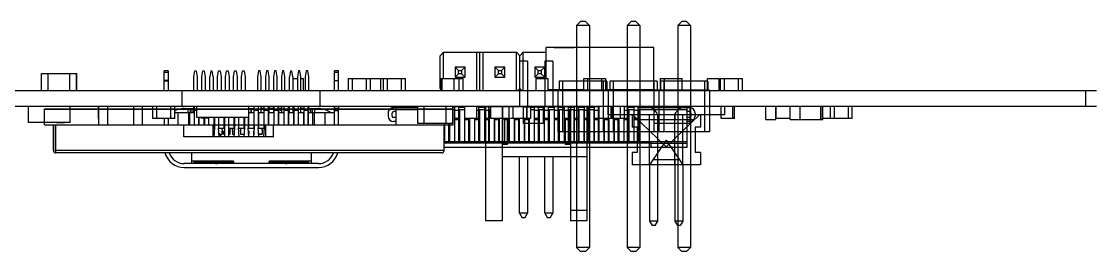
# Model space of a CAD drawing. Header units: millimetres. Extents: x 0 to 594, y 0 to 420.
# Drawn here: x 171.7 to 225.7, y 325.4 to 337 of the extents above; entities that cross this region are included whole.
import ezdxf

# ---------------------------------------------------------------- set-up
doc = ezdxf.new("R2010")
doc.units = ezdxf.units.MM
doc.header["$LTSCALE"] = 32.67
doc.layers.get('0').update_dxf_attribs({"linetype": 'CONTINUOUS'})

msp = doc.modelspace()

# ---------------------------------------------------------------- linework, layer by layer
at = {"color": 7, "linetype": 'CONTINUOUS'}
for p, q in [((199.793, 336.987), (199.593, 336.787)), ((200.233, 336.787), (199.593, 336.787)), ((199.593, 336.787), (199.593, 325.647)), ((200.033, 336.987), (199.793, 336.987)), ((200.033, 336.987), (200.233, 336.787)), ((200.233, 336.787), (200.233, 325.647)), ((202.333, 336.987), (202.133, 336.787)), ((202.773, 336.787), (202.133, 336.787)), ((202.133, 336.787), (202.133, 325.647)), ((202.573, 336.987), (202.333, 336.987)), ((202.573, 336.987), (202.773, 336.787)), ((202.773, 336.787), (202.773, 325.647)), ((204.873, 336.987), (204.673, 336.787)), ((205.313, 336.787), (204.673, 336.787)), ((204.673, 336.787), (204.673, 325.647)), ((205.113, 336.987), (204.873, 336.987)), ((205.113, 336.987), (205.313, 336.787)), ((205.313, 336.787), (205.313, 325.647)), ((203.466, 335.683), (198.066, 335.683)), ((198.066, 334.123), (198.066, 335.683)), ((198.467, 335.684), (199.466, 335.684)), ((203.466, 333.573), (203.466, 335.683)), ((192.744, 335.269), (192.909, 335.447)), ((192.744, 333.625), (192.744, 335.269)), ((192.909, 335.447), (196.579, 335.447)), ((192.909, 334.123), (192.909, 335.447)), ((194.579, 333.523), (194.579, 335.447)), ((194.744, 333.523), (194.744, 335.447)), ((194.909, 333.523), (194.909, 335.447)), ((196.579, 333.523), (196.579, 335.447)), ((196.579, 335.447), (196.744, 335.269)), ((196.744, 335.269), (196.909, 335.447)), ((196.744, 333.625), (196.744, 335.269)), ((196.909, 335.447), (198.066, 335.447)), ((196.909, 333.523), (196.909, 335.447)), ((193.998, 334.701), (193.49, 334.701)), ((193.49, 334.701), (193.49, 334.193)), ((193.49, 334.701), (193.665, 334.526)), ((193.998, 334.701), (193.822, 334.526)), ((193.998, 334.193), (193.998, 334.701)), ((195.998, 334.701), (195.49, 334.701)), ((195.49, 334.701), (195.665, 334.526)), ((195.49, 334.701), (195.49, 334.193)), ((195.998, 334.701), (195.822, 334.526)), ((195.998, 334.193), (195.998, 334.701)), ((197.134, 334.991), (196.728, 334.991)), ((196.728, 334.991), (196.728, 332.705)), ((197.134, 334.991), (197.134, 332.705)), ((197.998, 334.701), (197.49, 334.701)), ((197.49, 334.701), (197.49, 334.193)), ((197.49, 334.701), (197.665, 334.526)), ((197.998, 334.701), (197.822, 334.526)), ((198.404, 334.991), (197.998, 334.991)), ((197.998, 334.991), (197.998, 334.701)), ((197.998, 334.193), (197.998, 334.701)), ((198.404, 334.991), (198.404, 332.705)), ((172.739, 333.523), (172.739, 334.373)), ((172.739, 334.373), (174.514, 334.373)), ((172.74, 333.523), (172.74, 334.373)), ((173.064, 333.523), (173.064, 334.373)), ((173.065, 333.523), (173.065, 334.373)), ((174.164, 333.523), (174.164, 334.373)), ((174.165, 333.523), (174.165, 334.373)), ((174.489, 333.523), (174.489, 334.373)), ((174.514, 333.523), (174.514, 334.373)), ((178.896, 333.523), (178.896, 334.517)), ((179.096, 334.517), (178.896, 334.517)), ((178.896, 334.446), (179.096, 334.446)), ((179.096, 334.031), (178.896, 334.031)), ((178.896, 334.002), (179.096, 334.002)), ((179.096, 334.517), (179.096, 333.523)), ((180.376, 334.213), (180.426, 334.513)), ((180.376, 333.523), (180.376, 334.213)), ((180.426, 334.513), (180.506, 334.513)), ((180.506, 334.513), (180.556, 334.213)), ((180.556, 334.213), (180.556, 333.523)), ((180.776, 334.213), (180.826, 334.513)), ((180.776, 333.523), (180.776, 334.213)), ((180.826, 334.513), (180.906, 334.513)), ((180.906, 334.513), (180.956, 334.213)), ((180.956, 334.213), (180.956, 333.523)), ((181.226, 334.516), (181.176, 334.216)), ((181.176, 333.523), (181.176, 334.216)), ((181.226, 334.516), (181.306, 334.516)), ((181.356, 334.216), (181.306, 334.516)), ((181.356, 334.216), (181.356, 333.523)), ((181.576, 334.213), (181.626, 334.513)), ((181.576, 333.523), (181.576, 334.213)), ((181.626, 334.513), (181.706, 334.513)), ((181.706, 334.513), (181.756, 334.213)), ((181.756, 334.213), (181.756, 333.523)), ((181.976, 334.213), (182.026, 334.513)), ((181.976, 333.523), (181.976, 334.213)), ((182.026, 334.513), (182.106, 334.513)), ((182.106, 334.513), (182.156, 334.213)), ((182.156, 334.213), (182.156, 333.523)), ((182.376, 334.213), (182.426, 334.513)), ((182.376, 333.523), (182.376, 334.213)), ((182.426, 334.513), (182.506, 334.513)), ((182.506, 334.513), (182.556, 334.213)), ((182.556, 334.213), (182.556, 333.523)), ((182.776, 334.213), (182.826, 334.513)), ((182.776, 333.523), (182.776, 334.213)), ((182.826, 334.513), (182.906, 334.513)), ((182.906, 334.513), (182.956, 334.213)), ((182.956, 334.213), (182.956, 333.523)), ((183.626, 334.513), (183.576, 334.213)), ((183.576, 334.213), (183.576, 333.523)), ((183.706, 334.513), (183.626, 334.513)), ((183.756, 334.213), (183.706, 334.513)), ((183.756, 333.523), (183.756, 334.213)), ((184.026, 334.513), (183.976, 334.213)), ((183.976, 334.213), (183.976, 333.523)), ((184.106, 334.513), (184.026, 334.513)), ((184.156, 334.213), (184.106, 334.513)), ((184.156, 333.523), (184.156, 334.213)), ((184.426, 334.513), (184.376, 334.213)), ((184.376, 334.213), (184.376, 333.523)), ((184.506, 334.513), (184.426, 334.513)), ((184.556, 334.213), (184.506, 334.513)), ((184.556, 333.523), (184.556, 334.213)), ((184.826, 334.513), (184.776, 334.213)), ((184.776, 334.213), (184.776, 333.523)), ((184.906, 334.513), (184.826, 334.513)), ((184.956, 334.213), (184.906, 334.513)), ((184.956, 333.523), (184.956, 334.213)), ((185.226, 334.516), (185.176, 334.216)), ((185.176, 333.523), (185.176, 334.216)), ((185.226, 334.516), (185.306, 334.516)), ((185.356, 334.216), (185.306, 334.516)), ((185.356, 334.216), (185.356, 333.523)), ((185.356, 334.123), (185.576, 334.123)), ((185.626, 334.513), (185.576, 334.213)), ((185.576, 334.213), (185.576, 333.523)), ((185.706, 334.513), (185.626, 334.513)), ((185.756, 334.213), (185.706, 334.513)), ((185.756, 333.523), (185.756, 334.213)), ((185.756, 334.123), (185.877, 334.123)), ((185.877, 333.523), (185.877, 334.123)), ((186.026, 334.513), (185.976, 334.213)), ((185.976, 334.213), (185.976, 333.523)), ((186.106, 334.513), (186.026, 334.513)), ((186.156, 334.213), (186.106, 334.513)), ((186.156, 333.523), (186.156, 334.213)), ((187.436, 333.523), (187.436, 334.517)), ((187.636, 334.517), (187.436, 334.517)), ((187.436, 334.446), (187.636, 334.446)), ((187.636, 334.017), (187.436, 334.017)), ((187.636, 333.523), (187.636, 334.517)), ((188.152, 333.523), (188.152, 334.123)), ((188.152, 334.123), (188.351, 334.123)), ((188.351, 333.523), (188.351, 334.123)), ((188.352, 333.523), (188.352, 334.123)), ((188.352, 334.123), (189.762, 334.123)), ((189.051, 333.523), (189.051, 334.123)), ((189.052, 333.523), (189.052, 334.123)), ((189.251, 333.523), (189.251, 334.123)), ((189.762, 333.523), (189.762, 334.123)), ((189.763, 334.123), (190.103, 334.123)), ((189.763, 333.523), (189.763, 334.123)), ((189.905, 333.523), (189.905, 334.123)), ((190.103, 333.523), (190.103, 334.123)), ((190.105, 334.123), (190.803, 334.123)), ((190.105, 333.523), (190.105, 334.123)), ((190.803, 333.523), (190.803, 334.123)), ((190.805, 334.123), (191.003, 334.123)), ((190.805, 333.523), (190.805, 334.123)), ((191.003, 333.523), (191.003, 334.123)), ((192.775, 334.123), (193.899, 334.123)), ((192.775, 333.523), (192.775, 334.123)), ((192.8, 333.523), (192.8, 334.123)), ((192.847, 333.523), (192.847, 334.123)), ((193.446, 333.523), (193.446, 334.123)), ((193.665, 334.369), (193.49, 334.193)), ((193.49, 334.193), (193.998, 334.193)), ((193.665, 334.526), (193.822, 334.526)), ((193.665, 334.369), (193.665, 334.526)), ((193.822, 334.369), (193.665, 334.369)), ((193.699, 333.523), (193.699, 334.123)), ((193.7, 333.523), (193.7, 334.123)), ((193.822, 334.526), (193.822, 334.369)), ((193.822, 334.369), (193.998, 334.193)), ((193.899, 333.523), (193.899, 334.123)), ((195.665, 334.369), (195.49, 334.193)), ((195.49, 334.193), (195.998, 334.193)), ((195.665, 334.526), (195.822, 334.526)), ((195.665, 334.369), (195.665, 334.526)), ((195.822, 334.369), (195.665, 334.369)), ((195.822, 334.526), (195.822, 334.369)), ((195.822, 334.369), (195.998, 334.193)), ((197.665, 334.369), (197.49, 334.193)), ((197.49, 334.193), (197.998, 334.193)), ((197.571, 334.123), (198.17, 334.123)), ((197.571, 333.523), (197.571, 334.123)), ((197.665, 334.526), (197.822, 334.526)), ((197.665, 334.369), (197.665, 334.526)), ((197.822, 334.369), (197.665, 334.369)), ((197.822, 334.526), (197.822, 334.369)), ((197.822, 334.369), (197.998, 334.193)), ((197.998, 334.193), (197.998, 332.705)), ((198.17, 333.523), (198.17, 334.123)), ((199.963, 334.123), (200.162, 334.123)), ((199.963, 333.523), (199.963, 334.123)), ((200.162, 333.523), (200.162, 334.123)), ((200.163, 334.123), (200.862, 334.123)), ((200.163, 333.523), (200.163, 334.123)), ((200.862, 333.523), (200.862, 334.123)), ((200.863, 334.123), (201.062, 334.123)), ((200.863, 333.523), (200.863, 334.123)), ((201.062, 333.523), (201.062, 334.123)), ((203.798, 334.123), (203.997, 334.123)), ((203.798, 333.523), (203.798, 334.123)), ((203.997, 333.523), (203.997, 334.123)), ((203.998, 334.123), (204.697, 334.123)), ((203.998, 333.523), (203.998, 334.123)), ((204.697, 333.523), (204.697, 334.123)), ((204.698, 334.123), (204.897, 334.123)), ((204.698, 333.523), (204.698, 334.123)), ((204.897, 333.523), (204.897, 334.123)), ((206.157, 334.123), (206.755, 334.123)), ((206.157, 333.523), (206.157, 334.123)), ((206.755, 333.523), (206.755, 334.123)), ((206.821, 334.123), (207.02, 334.123)), ((206.821, 333.523), (206.821, 334.123)), ((207.02, 333.523), (207.02, 334.123)), ((207.021, 334.123), (207.72, 334.123)), ((207.021, 333.523), (207.021, 334.123)), ((207.72, 333.523), (207.72, 334.123)), ((207.721, 334.123), (207.92, 334.123)), ((207.721, 333.523), (207.721, 334.123)), ((207.92, 333.523), (207.92, 334.123)), ((140.844, 333.523), (225.687, 333.523)), ((179.802, 332.717), (179.802, 333.523)), ((186.73, 332.717), (186.73, 333.523)), ((192.775, 333.591), (192.744, 333.625)), ((196.744, 333.625), (196.649, 333.523)), ((196.838, 333.523), (196.744, 333.625)), ((198.17, 333.573), (199.963, 333.573)), ((198.579, 333.523), (198.579, 333.573)), ((206.263, 333.549), (198.643, 333.549)), ((198.643, 333.549), (198.643, 331.447)), ((198.696, 333.573), (198.649, 333.523)), ((201.103, 333.987), (198.723, 333.987)), ((198.723, 333.987), (198.723, 333.549)), ((198.838, 333.523), (198.792, 333.573)), ((198.893, 333.987), (198.893, 331.447)), ((198.909, 333.523), (198.909, 333.573)), ((200.162, 333.573), (200.163, 333.573)), ((200.862, 333.573), (200.863, 333.573)), ((200.933, 333.987), (200.933, 331.447)), ((201.062, 333.573), (203.466, 333.573)), ((201.103, 333.987), (201.103, 333.549)), ((201.183, 333.549), (201.183, 331.447)), ((203.643, 333.987), (201.263, 333.987)), ((201.263, 333.987), (201.263, 333.549)), ((201.433, 333.987), (201.433, 331.447)), ((202.579, 333.523), (202.579, 333.573)), ((202.705, 333.573), (202.655, 333.523)), ((203.473, 333.987), (203.473, 331.447)), ((203.643, 333.987), (203.643, 333.549)), ((203.723, 333.549), (203.723, 331.447)), ((206.183, 333.987), (203.803, 333.987)), ((203.803, 333.987), (203.803, 333.549)), ((203.973, 333.987), (203.973, 331.447)), ((206.013, 333.987), (206.013, 331.447)), ((206.183, 333.987), (206.183, 333.549)), ((206.263, 333.549), (206.263, 331.447)), ((225.152, 332.717), (225.152, 333.523)), ((225.687, 332.717), (140.844, 332.717)), ((172.081, 331.917), (172.081, 332.717)), ((172.889, 332.584), (172.889, 332.604)), ((172.889, 332.604), (193.389, 332.604)), ((172.889, 332.594), (193.389, 332.594)), ((172.889, 332.584), (193.389, 332.584)), ((174.181, 332.604), (174.181, 332.717)), ((174.181, 331.917), (174.181, 332.584)), ((175.589, 332.604), (175.589, 332.717)), ((175.589, 332.117), (175.589, 332.584)), ((175.613, 332.604), (175.613, 332.717)), ((175.613, 331.804), (175.613, 332.584)), ((176.062, 332.604), (176.062, 332.717)), ((176.062, 331.804), (176.062, 332.584)), ((176.063, 332.604), (176.063, 332.717)), ((176.063, 331.804), (176.063, 332.584)), ((177.362, 332.604), (177.362, 332.717)), ((177.362, 331.804), (177.362, 332.584)), ((177.363, 332.604), (177.363, 332.717)), ((177.363, 331.804), (177.363, 332.584)), ((177.812, 332.604), (177.812, 332.717)), ((177.812, 331.804), (177.812, 332.584)), ((178.322, 332.604), (178.322, 332.717)), ((178.322, 332.117), (178.322, 332.584)), ((178.521, 332.604), (178.521, 332.717)), ((178.521, 332.117), (178.521, 332.584)), ((178.522, 332.604), (178.522, 332.717)), ((178.522, 332.117), (178.522, 332.584)), ((179.221, 332.604), (179.221, 332.717)), ((179.221, 332.117), (179.221, 332.584)), ((179.222, 332.604), (179.222, 332.717)), ((179.222, 332.117), (179.222, 332.584)), ((179.421, 332.604), (179.421, 332.717)), ((179.421, 332.117), (179.421, 332.584)), ((179.421, 332.417), (180.416, 332.417)), ((179.576, 332.417), (179.576, 331.804)), ((179.896, 332.617), (180.376, 332.617)), ((180.096, 332.604), (180.096, 332.617)), ((180.096, 332.417), (180.096, 332.584)), ((180.106, 332.417), (180.106, 331.804)), ((180.185, 331.804), (180.185, 332.417)), ((180.196, 332.617), (180.196, 332.604)), ((180.196, 332.584), (180.196, 332.417)), ((180.296, 332.604), (180.296, 332.617)), ((180.296, 332.417), (180.296, 332.584)), ((180.376, 332.604), (180.376, 332.717)), ((180.376, 332.417), (180.376, 332.584)), ((180.391, 332.417), (180.391, 331.804)), ((180.416, 332.604), (180.416, 332.717)), ((180.416, 331.804), (180.416, 332.584)), ((180.535, 332.567), (180.416, 332.567)), ((180.535, 332.517), (180.416, 332.517)), ((180.535, 332.604), (180.535, 332.717)), ((180.535, 332.167), (180.535, 332.584)), ((183.135, 332.604), (183.135, 332.717)), ((183.135, 332.617), (183.416, 332.617)), ((183.135, 332.167), (183.135, 332.584)), ((183.135, 332.417), (183.416, 332.417)), ((183.141, 331.804), (183.141, 332.417)), ((183.261, 332.604), (183.261, 332.617)), ((183.261, 332.417), (183.261, 332.584)), ((183.271, 332.604), (183.271, 332.617)), ((183.271, 332.417), (183.271, 332.584)), ((183.391, 332.417), (183.391, 331.804)), ((183.416, 332.604), (183.416, 332.717)), ((183.416, 331.804), (183.416, 332.584)), ((183.616, 332.567), (183.416, 332.567)), ((183.616, 332.517), (183.416, 332.517)), ((183.616, 332.717), (183.616, 332.604)), ((183.616, 332.584), (183.616, 331.804)), ((183.616, 332.417), (183.916, 332.417)), ((183.641, 331.804), (183.641, 332.417)), ((183.756, 332.604), (183.756, 332.717)), ((183.916, 332.617), (183.756, 332.617)), ((183.756, 332.417), (183.756, 332.584)), ((183.891, 332.417), (183.891, 331.804)), ((183.916, 332.604), (183.916, 332.717)), ((183.916, 331.804), (183.916, 332.584)), ((184.116, 332.567), (183.916, 332.567)), ((184.116, 332.517), (183.916, 332.517)), ((184.116, 332.717), (184.116, 332.604)), ((184.116, 332.584), (184.116, 331.804)), ((184.116, 332.417), (184.416, 332.417)), ((184.141, 331.804), (184.141, 332.417)), ((184.156, 332.604), (184.156, 332.717)), ((184.376, 332.617), (184.156, 332.617)), ((184.156, 332.417), (184.156, 332.584)), ((184.376, 332.717), (184.376, 332.604)), ((184.376, 332.584), (184.376, 332.417)), ((184.391, 332.417), (184.391, 331.804)), ((184.416, 332.604), (184.416, 332.717)), ((184.416, 331.804), (184.416, 332.584)), ((184.616, 332.567), (184.416, 332.567)), ((184.616, 332.517), (184.416, 332.517)), ((184.616, 332.604), (184.616, 332.717)), ((184.776, 332.617), (184.616, 332.617)), ((184.616, 332.584), (184.616, 331.804)), ((184.776, 332.531), (184.616, 332.473)), ((184.616, 332.417), (184.916, 332.417)), ((184.641, 331.804), (184.641, 332.417)), ((184.776, 332.717), (184.776, 332.604)), ((184.776, 332.584), (184.776, 332.417)), ((184.891, 332.417), (184.891, 331.804)), ((184.916, 332.604), (184.916, 332.717)), ((184.916, 331.804), (184.916, 332.584)), ((185.116, 332.567), (184.916, 332.567)), ((185.116, 332.517), (184.916, 332.517)), ((185.116, 332.717), (185.116, 332.604)), ((185.176, 332.617), (185.116, 332.617)), ((185.116, 332.584), (185.116, 331.804)), ((185.116, 332.417), (185.416, 332.417)), ((185.141, 331.804), (185.141, 332.417)), ((185.176, 332.604), (185.176, 332.717)), ((185.176, 332.417), (185.176, 332.584)), ((185.356, 332.717), (185.356, 332.604)), ((185.416, 332.617), (185.356, 332.617)), ((185.356, 332.584), (185.356, 332.417)), ((185.391, 332.417), (185.391, 331.804)), ((185.416, 332.604), (185.416, 332.717)), ((185.416, 331.804), (185.416, 332.584)), ((185.616, 332.567), (185.416, 332.567)), ((185.616, 332.517), (185.416, 332.517)), ((185.616, 332.717), (185.616, 332.604)), ((185.616, 332.584), (185.616, 331.804)), ((185.616, 332.417), (185.916, 332.417)), ((185.641, 331.804), (185.641, 332.417)), ((185.756, 332.604), (185.756, 332.717)), ((185.916, 332.617), (185.756, 332.617)), ((185.756, 332.417), (185.756, 332.584)), ((185.891, 332.417), (185.891, 331.804)), ((185.916, 332.604), (185.916, 332.717)), ((185.916, 331.804), (185.916, 332.584)), ((186.116, 332.567), (185.916, 332.567)), ((186.116, 332.517), (185.916, 332.517)), ((186.116, 332.604), (186.116, 332.717)), ((186.116, 331.804), (186.116, 332.584)), ((186.116, 332.417), (187.436, 332.417)), ((186.141, 331.804), (186.141, 332.417)), ((186.156, 332.604), (186.156, 332.717)), ((186.156, 332.617), (186.636, 332.617)), ((186.156, 332.417), (186.156, 332.584)), ((186.236, 332.617), (186.236, 332.604)), ((186.236, 332.584), (186.236, 332.417)), ((186.336, 332.604), (186.336, 332.617)), ((186.336, 332.417), (186.336, 332.584)), ((186.345, 332.417), (186.345, 331.804)), ((186.426, 332.417), (186.426, 331.804)), ((186.436, 332.617), (186.436, 332.604)), ((186.436, 332.584), (186.436, 332.417)), ((186.956, 332.417), (186.956, 331.804)), ((187.436, 332.604), (187.436, 332.717)), ((187.636, 332.617), (187.436, 332.617)), ((187.436, 331.804), (187.436, 332.584)), ((187.436, 332.517), (187.636, 332.517)), ((187.636, 332.717), (187.636, 332.604)), ((187.636, 331.804), (187.636, 332.584)), ((190.137, 332.395), (190.137, 332.235)), ((190.337, 332.24), (190.337, 332.39)), ((191.624, 332.665), (190.407, 332.665)), ((190.537, 332.465), (190.412, 332.465)), ((190.537, 332.604), (190.537, 332.665)), ((190.537, 331.804), (190.537, 332.584)), ((190.537, 332.565), (191.624, 332.565)), ((191.624, 332.604), (191.624, 332.717)), ((191.624, 331.867), (191.624, 332.584)), ((191.948, 332.604), (191.948, 332.717)), ((191.948, 331.867), (191.948, 332.584)), ((191.949, 332.604), (191.949, 332.717)), ((191.949, 331.867), (191.949, 332.584)), ((193.048, 332.604), (193.048, 332.717)), ((193.048, 331.867), (193.048, 332.584)), ((193.049, 332.604), (193.049, 332.717)), ((193.049, 331.867), (193.049, 332.584)), ((193.373, 332.604), (193.373, 332.717)), ((193.373, 331.867), (193.373, 332.584)), ((193.386, 332.604), (193.386, 332.717)), ((193.487, 332.665), (193.386, 332.665)), ((193.386, 331.867), (193.386, 332.584)), ((193.386, 332.565), (193.487, 332.565)), ((193.389, 332.584), (193.389, 332.604)), ((193.487, 332.515), (193.462, 332.515)), ((193.462, 332.515), (193.462, 330.965)), ((193.687, 332.705), (193.487, 332.705)), ((193.487, 330.965), (193.487, 332.705)), ((193.687, 332.525), (193.487, 332.525)), ((193.687, 330.965), (193.687, 332.705)), ((193.987, 332.665), (193.687, 332.665)), ((193.687, 332.565), (193.987, 332.565)), ((193.712, 332.515), (193.687, 332.515)), ((193.712, 332.515), (193.712, 330.965)), ((193.987, 332.515), (193.962, 332.515)), ((193.962, 332.515), (193.962, 330.965)), ((193.99, 332.705), (193.987, 332.705)), ((193.987, 330.965), (193.987, 332.705)), ((193.99, 332.525), (193.987, 332.525)), ((193.99, 332.117), (193.99, 332.717)), ((194.589, 332.117), (194.589, 332.717)), ((194.687, 332.705), (194.589, 332.705)), ((194.687, 332.525), (194.589, 332.525)), ((194.687, 330.965), (194.687, 332.705)), ((194.987, 332.665), (194.687, 332.665)), ((194.687, 332.565), (194.987, 332.565)), ((194.712, 332.515), (194.687, 332.515)), ((194.712, 332.515), (194.712, 330.965)), ((194.987, 332.515), (194.962, 332.515)), ((194.962, 332.515), (194.962, 330.965)), ((195.187, 332.705), (194.987, 332.705)), ((194.987, 330.965), (194.987, 332.705)), ((195.187, 332.525), (194.987, 332.525)), ((200.106, 332.705), (195.026, 332.705)), ((195.026, 332.705), (195.026, 326.99)), ((195.187, 330.965), (195.187, 332.705)), ((195.285, 332.665), (195.187, 332.665)), ((195.187, 332.565), (195.285, 332.565)), ((195.212, 332.515), (195.187, 332.515)), ((195.212, 332.515), (195.212, 330.965)), ((195.285, 332.117), (195.285, 332.717)), ((195.851, 332.705), (195.851, 326.99)), ((195.884, 332.117), (195.884, 332.717)), ((196.204, 332.117), (196.204, 332.717)), ((196.403, 332.117), (196.403, 332.717)), ((196.404, 332.117), (196.404, 332.717)), ((197.912, 332.692), (196.912, 332.692)), ((196.912, 332.692), (196.912, 331.866)), ((197.103, 332.117), (197.103, 332.717)), ((197.104, 332.117), (197.104, 332.717)), ((197.303, 332.117), (197.303, 332.717)), ((197.487, 332.665), (197.303, 332.665)), ((197.303, 332.565), (197.487, 332.565)), ((197.487, 332.515), (197.462, 332.515)), ((197.462, 332.515), (197.462, 330.965)), ((197.687, 332.705), (197.487, 332.705)), ((197.487, 330.965), (197.487, 332.705)), ((197.687, 332.525), (197.487, 332.525)), ((197.687, 330.965), (197.687, 332.705)), ((197.987, 332.665), (197.687, 332.665)), ((197.687, 332.565), (197.987, 332.565)), ((197.712, 332.515), (197.687, 332.515)), ((197.712, 332.515), (197.712, 330.965)), ((197.912, 332.692), (197.912, 331.866)), ((197.987, 332.515), (197.962, 332.515)), ((197.962, 332.515), (197.962, 330.965)), ((198.187, 332.705), (197.987, 332.705)), ((197.987, 330.965), (197.987, 332.705)), ((198.187, 332.525), (197.987, 332.525)), ((198.187, 330.965), (198.187, 332.705)), ((198.487, 332.665), (198.187, 332.665)), ((198.187, 332.565), (198.487, 332.565)), ((198.212, 332.515), (198.187, 332.515)), ((198.212, 332.515), (198.212, 330.965)), ((198.487, 332.515), (198.462, 332.515)), ((198.462, 332.515), (198.462, 330.965)), ((198.687, 332.705), (198.487, 332.705)), ((198.487, 330.965), (198.487, 332.705)), ((198.687, 332.525), (198.487, 332.525)), ((198.687, 330.965), (198.687, 332.705)), ((198.987, 332.665), (198.687, 332.665)), ((198.687, 332.565), (198.987, 332.565)), ((198.712, 332.515), (198.687, 332.515)), ((198.712, 332.515), (198.712, 330.965)), ((198.987, 332.515), (198.962, 332.515)), ((198.962, 332.515), (198.962, 330.965)), ((199.187, 332.705), (198.987, 332.705)), ((198.987, 330.965), (198.987, 332.705)), ((199.187, 332.525), (198.987, 332.525)), ((199.187, 330.965), (199.187, 332.705)), ((199.487, 332.665), (199.187, 332.665)), ((199.187, 332.565), (199.487, 332.565)), ((199.212, 332.515), (199.187, 332.515)), ((199.212, 332.515), (199.212, 330.965)), ((199.28, 332.705), (199.28, 326.99)), ((199.487, 332.515), (199.462, 332.515)), ((199.462, 332.515), (199.462, 330.965)), ((199.687, 332.705), (199.487, 332.705)), ((199.487, 330.965), (199.487, 332.705)), ((199.687, 332.525), (199.487, 332.525)), ((199.687, 330.965), (199.687, 332.705)), ((199.987, 332.665), (199.687, 332.665)), ((199.687, 332.565), (199.987, 332.565)), ((199.712, 332.515), (199.687, 332.515)), ((199.712, 332.515), (199.712, 330.965)), ((199.987, 332.515), (199.962, 332.515)), ((199.962, 332.515), (199.962, 330.965)), ((200.187, 332.705), (199.987, 332.705)), ((199.987, 330.965), (199.987, 332.705)), ((200.187, 332.525), (199.987, 332.525)), ((200.106, 332.705), (200.106, 326.99)), ((200.187, 330.965), (200.187, 332.705)), ((200.487, 332.665), (200.187, 332.665)), ((200.187, 332.565), (200.487, 332.565)), ((200.212, 332.515), (200.187, 332.515)), ((200.212, 332.515), (200.212, 330.965)), ((200.487, 332.515), (200.462, 332.515)), ((200.462, 332.515), (200.462, 330.965)), ((200.687, 332.705), (200.487, 332.705)), ((200.487, 330.965), (200.487, 332.705)), ((200.687, 332.525), (200.487, 332.525)), ((200.687, 330.965), (200.687, 332.705)), ((200.721, 332.665), (200.687, 332.665)), ((200.687, 332.565), (200.721, 332.565)), ((200.712, 332.515), (200.687, 332.515)), ((200.712, 332.515), (200.712, 330.965)), ((200.721, 332.117), (200.721, 332.717)), ((201.168, 332.717), (201.168, 332.31)), ((201.32, 332.117), (201.32, 332.717)), ((201.396, 332.117), (201.396, 332.717)), ((201.802, 332.117), (201.802, 332.717)), ((201.803, 332.117), (201.803, 332.717)), ((202.002, 332.117), (202.002, 332.717)), ((202.187, 332.705), (202.002, 332.705)), ((202.187, 332.525), (202.002, 332.525)), ((202.187, 330.965), (202.187, 332.705)), ((202.487, 332.665), (202.187, 332.665)), ((202.187, 332.565), (202.487, 332.565)), ((202.212, 332.515), (202.187, 332.515)), ((202.212, 332.515), (202.212, 330.965)), ((202.487, 332.515), (202.462, 332.515)), ((202.462, 332.515), (202.462, 330.965)), ((202.687, 332.705), (202.487, 332.705)), ((202.487, 330.965), (202.487, 332.705)), ((202.687, 332.525), (202.487, 332.525)), ((202.687, 330.965), (202.687, 332.705)), ((202.687, 332.665), (205.267, 332.665)), ((202.687, 332.565), (205.137, 332.565)), ((202.712, 332.515), (202.687, 332.515)), ((202.712, 332.515), (202.712, 330.965)), ((205.273, 332.692), (203.473, 332.692)), ((203.473, 332.692), (203.473, 331.867)), ((205.137, 330.665), (205.137, 332.665)), ((205.262, 332.465), (205.137, 332.465)), ((205.273, 332.692), (205.273, 331.867)), ((205.337, 332.24), (205.337, 332.39)), ((205.537, 332.395), (205.537, 332.235)), ((206.842, 332.117), (206.842, 332.717)), ((207.01, 332.717), (207.01, 332.31)), ((207.441, 332.117), (207.441, 332.717)), ((207.517, 332.117), (207.517, 332.717)), ((209.086, 332.067), (209.086, 332.717)), ((209.586, 332.067), (209.586, 332.717)), ((209.611, 332.117), (209.611, 332.717)), ((209.612, 332.117), (209.612, 332.717)), ((210.311, 332.117), (210.311, 332.717)), ((210.311, 332.067), (210.311, 332.717)), ((210.811, 332.067), (210.811, 332.717)), ((211.848, 332.067), (211.848, 332.717)), ((211.874, 332.067), (211.874, 332.717)), ((211.95, 332.067), (211.95, 332.717)), ((212.343, 332.117), (212.343, 332.717)), ((212.532, 332.117), (212.532, 332.717)), ((212.533, 332.117), (212.533, 332.717)), ((213.232, 332.117), (213.232, 332.717)), ((213.233, 332.117), (213.233, 332.717)), ((213.432, 332.117), (213.432, 332.717)), ((174.181, 331.917), (172.081, 331.917)), ((173.482, 331.912), (173.482, 331.917)), ((173.482, 331.912), (173.881, 331.912)), ((173.512, 331.912), (173.512, 331.917)), ((173.568, 331.912), (173.568, 331.917)), ((173.642, 331.912), (173.642, 331.917)), ((173.721, 331.912), (173.721, 331.917)), ((173.794, 331.912), (173.794, 331.917)), ((173.85, 331.912), (173.85, 331.917)), ((173.881, 331.912), (173.881, 331.917)), ((175.613, 332.117), (175.589, 332.117)), ((176.063, 332.117), (176.062, 332.117)), ((178.521, 332.117), (178.322, 332.117)), ((179.221, 332.117), (178.522, 332.117)), ((178.896, 332.117), (178.896, 331.804)), ((179.096, 332.117), (179.096, 331.804)), ((179.421, 332.117), (179.222, 332.117)), ((183.135, 332.167), (180.535, 332.167)), ((180.616, 332.167), (180.616, 331.804)), ((180.641, 331.804), (180.641, 332.167)), ((180.736, 332.157), (180.736, 332.167)), ((180.736, 332.157), (181.135, 332.157)), ((180.766, 332.157), (180.766, 332.167)), ((180.822, 332.157), (180.822, 332.167)), ((180.891, 332.157), (180.891, 331.804)), ((180.896, 332.157), (180.896, 332.167)), ((180.916, 332.157), (180.916, 331.804)), ((180.975, 332.157), (180.975, 332.167)), ((181.048, 332.157), (181.048, 332.167)), ((181.105, 332.157), (181.105, 332.167)), ((181.116, 332.157), (181.116, 331.804)), ((181.135, 332.157), (181.135, 332.167)), ((181.141, 331.804), (181.141, 332.167)), ((181.391, 332.167), (181.391, 331.804)), ((181.416, 332.167), (181.416, 331.804)), ((181.616, 332.167), (181.616, 331.804)), ((181.641, 331.804), (181.641, 332.167)), ((181.891, 332.167), (181.891, 331.804)), ((181.916, 332.167), (181.916, 331.804)), ((182.116, 332.167), (182.116, 331.804)), ((182.141, 331.804), (182.141, 332.167)), ((182.391, 332.167), (182.391, 331.804)), ((182.416, 332.167), (182.416, 331.804)), ((182.616, 332.167), (182.616, 331.804)), ((182.641, 331.804), (182.641, 332.167)), ((182.891, 332.167), (182.891, 331.804)), ((182.916, 332.167), (182.916, 331.804)), ((183.116, 332.167), (183.116, 331.804)), ((190.537, 331.965), (190.407, 331.965)), ((190.537, 332.165), (190.412, 332.165)), ((193.386, 331.867), (191.624, 331.867)), ((192.962, 331.867), (192.962, 331.804)), ((192.987, 331.804), (192.987, 331.867)), ((193.187, 331.804), (193.187, 331.867)), ((193.212, 331.867), (193.212, 331.804)), ((193.687, 332.125), (193.487, 332.125)), ((193.687, 332.055), (193.487, 332.055)), ((193.99, 332.125), (193.987, 332.125)), ((194.187, 332.055), (193.987, 332.055)), ((194.589, 332.117), (193.99, 332.117)), ((194.187, 330.965), (194.187, 332.117)), ((194.212, 332.117), (194.212, 330.965)), ((194.462, 332.117), (194.462, 330.965)), ((194.487, 330.965), (194.487, 332.117)), ((194.687, 332.055), (194.487, 332.055)), ((194.687, 332.125), (194.589, 332.125)), ((195.187, 332.125), (194.987, 332.125)), ((195.187, 332.055), (194.987, 332.055)), ((197.103, 332.117), (195.285, 332.117)), ((195.462, 332.117), (195.462, 330.965)), ((195.487, 330.965), (195.487, 332.117)), ((195.687, 332.055), (195.487, 332.055)), ((195.687, 330.965), (195.687, 332.117)), ((195.712, 332.117), (195.712, 330.965)), ((196.105, 332.082), (195.851, 332.082)), ((195.962, 332.117), (195.962, 330.965)), ((195.987, 330.965), (195.987, 332.117)), ((196.187, 332.055), (195.987, 332.055)), ((196.105, 332.082), (196.105, 330.812)), ((196.187, 330.965), (196.187, 332.117)), ((196.212, 332.117), (196.212, 330.965)), ((196.462, 332.117), (196.462, 330.965)), ((196.487, 330.965), (196.487, 332.117)), ((196.687, 332.055), (196.487, 332.055)), ((196.687, 330.965), (196.687, 332.117)), ((196.712, 332.117), (196.712, 330.965)), ((197.912, 331.867), (196.912, 331.867)), ((197.912, 331.866), (196.912, 331.866)), ((196.962, 332.117), (196.962, 330.965)), ((196.987, 330.965), (196.987, 332.117)), ((197.187, 332.055), (196.987, 332.055)), ((197.303, 332.117), (197.104, 332.117)), ((197.187, 330.965), (197.187, 332.117)), ((197.212, 332.117), (197.212, 330.965)), ((197.687, 332.125), (197.487, 332.125)), ((197.687, 332.055), (197.487, 332.055)), ((198.187, 332.125), (197.987, 332.125)), ((198.187, 332.055), (197.987, 332.055)), ((198.687, 332.125), (198.487, 332.125)), ((198.687, 332.055), (198.487, 332.055)), ((199.187, 332.125), (198.987, 332.125)), ((199.187, 332.055), (198.987, 332.055)), ((199.28, 332.082), (199.026, 332.082)), ((199.026, 332.082), (199.026, 330.812)), ((199.687, 332.125), (199.487, 332.125)), ((199.687, 332.055), (199.487, 332.055)), ((200.187, 332.125), (199.987, 332.125)), ((200.187, 332.055), (199.987, 332.055)), ((200.687, 332.125), (200.487, 332.125)), ((200.687, 332.055), (200.487, 332.055)), ((201.802, 332.117), (200.721, 332.117)), ((200.962, 332.117), (200.962, 330.965)), ((200.987, 330.965), (200.987, 332.117)), ((201.187, 332.055), (200.987, 332.055)), ((207.01, 332.31), (201.168, 332.31)), ((201.187, 330.965), (201.187, 332.117)), ((201.212, 332.117), (201.212, 330.965)), ((201.462, 332.117), (201.462, 330.965)), ((201.487, 330.965), (201.487, 332.117)), ((201.687, 332.055), (201.487, 332.055)), ((201.687, 330.965), (201.687, 332.117)), ((201.712, 332.117), (201.712, 330.965)), ((202.002, 332.117), (201.803, 332.117)), ((201.962, 332.117), (201.962, 330.965)), ((201.987, 330.965), (201.987, 332.117)), ((202.187, 332.055), (201.987, 332.055)), ((202.187, 332.125), (202.002, 332.125)), ((202.375, 332.31), (202.375, 331.688)), ((202.413, 332.31), (204.089, 330.7)), ((202.687, 332.125), (202.487, 332.125)), ((202.687, 332.055), (202.487, 332.055)), ((205.501, 332.056), (202.677, 332.056)), ((203.238, 332.31), (203.238, 329.796)), ((203.573, 331.867), (203.473, 331.867)), ((203.573, 331.866), (203.473, 331.867)), ((203.773, 331.866), (203.573, 331.866)), ((203.773, 331.866), (203.573, 331.866)), ((203.645, 332.31), (203.645, 329.796)), ((203.657, 332.31), (203.657, 332.056)), ((205.273, 331.867), (203.773, 331.866)), ((205.273, 331.867), (203.773, 331.867)), ((205.766, 332.31), (204.089, 330.7)), ((204.508, 332.31), (204.508, 329.796)), ((204.521, 332.31), (204.521, 332.056)), ((204.915, 332.31), (204.915, 329.796)), ((205.262, 332.165), (205.137, 332.165)), ((205.267, 331.965), (205.137, 331.965)), ((205.804, 332.31), (205.804, 331.688)), ((207.517, 332.117), (206.842, 332.117)), ((209.086, 332.067), (209.586, 332.067)), ((210.311, 332.117), (209.586, 332.117)), ((210.311, 332.067), (211.95, 332.067)), ((212.532, 332.117), (211.95, 332.117)), ((213.232, 332.117), (212.533, 332.117)), ((213.432, 332.117), (213.233, 332.117)), ((172.889, 331.794), (172.889, 331.804)), ((172.889, 331.804), (193.389, 331.804)), ((172.889, 331.794), (193.389, 331.794)), ((173.334, 330.514), (173.334, 331.794)), ((173.434, 330.494), (173.434, 331.794)), ((173.454, 330.394), (173.454, 331.794)), ((179.874, 331.194), (179.874, 331.794)), ((181.344, 331.194), (181.344, 331.794)), ((181.344, 331.637), (181.415, 331.637)), ((181.416, 331.652), (181.383, 331.194)), ((181.413, 331.609), (181.385, 331.637)), ((181.391, 331.794), (181.391, 331.637)), ((181.416, 331.794), (181.416, 331.652)), ((181.616, 331.794), (181.616, 331.652)), ((181.649, 331.194), (181.616, 331.652)), ((181.617, 331.637), (181.916, 331.637)), ((181.716, 331.306), (181.635, 331.387)), ((181.641, 331.637), (181.641, 331.794)), ((181.685, 331.337), (181.806, 331.337)), ((181.685, 331.337), (181.806, 331.337)), ((181.716, 331.306), (181.716, 331.194)), ((181.778, 331.337), (181.794, 331.337)), ((181.787, 331.637), (181.806, 331.487)), ((181.806, 331.467), (181.806, 331.487)), ((181.806, 331.404), (181.806, 331.467)), ((181.806, 331.364), (181.806, 331.404)), ((181.806, 331.342), (181.806, 331.364)), ((181.806, 331.337), (181.806, 331.342)), ((181.806, 331.337), (181.806, 331.337)), ((181.806, 331.337), (181.806, 331.337)), ((181.876, 331.337), (181.876, 331.487)), ((181.876, 331.487), (181.916, 331.487)), ((181.876, 331.337), (181.916, 331.337)), ((181.891, 331.794), (181.891, 331.637)), ((181.916, 331.794), (181.916, 331.252)), ((182.116, 331.794), (182.116, 331.252)), ((182.116, 331.637), (182.415, 331.637)), ((182.116, 331.337), (182.206, 331.337)), ((182.116, 331.337), (182.206, 331.337)), ((182.141, 331.637), (182.141, 331.794)), ((182.183, 331.637), (182.206, 331.537)), ((182.2, 331.337), (182.206, 331.337)), ((182.206, 331.493), (182.206, 331.537)), ((182.206, 331.387), (182.206, 331.493)), ((182.206, 331.349), (182.206, 331.387)), ((182.206, 331.337), (182.206, 331.349)), ((182.206, 331.337), (182.206, 331.337)), ((182.206, 331.337), (182.206, 331.337)), ((182.326, 331.487), (182.359, 331.637)), ((182.326, 331.547), (182.326, 331.56)), ((182.342, 331.56), (182.326, 331.56)), ((182.326, 331.56), (182.326, 331.55)), ((182.326, 331.55), (182.326, 331.547)), ((182.326, 331.547), (182.326, 331.536)), ((182.326, 331.536), (182.326, 331.513)), ((182.326, 331.513), (182.326, 331.501)), ((182.326, 331.501), (182.326, 331.488)), ((182.326, 331.487), (182.326, 331.47)), ((182.326, 331.47), (182.326, 331.408)), ((182.326, 331.408), (182.326, 331.367)), ((182.326, 331.367), (182.326, 331.343)), ((182.326, 331.343), (182.326, 331.337)), ((182.326, 331.337), (182.393, 331.337)), ((182.326, 331.337), (182.393, 331.337)), ((182.326, 331.337), (182.326, 331.337)), ((182.326, 331.337), (182.326, 331.337)), ((182.326, 331.337), (182.327, 331.337)), ((182.327, 331.337), (182.328, 331.337)), ((182.416, 331.652), (182.383, 331.194)), ((182.391, 331.794), (182.391, 331.637)), ((182.416, 331.794), (182.416, 331.652)), ((182.616, 331.794), (182.616, 331.652)), ((182.649, 331.194), (182.616, 331.652)), ((182.617, 331.637), (182.915, 331.637)), ((182.651, 331.487), (182.628, 331.487)), ((182.651, 331.337), (182.639, 331.337)), ((182.641, 331.637), (182.641, 331.794)), ((182.726, 331.487), (182.759, 331.637)), ((182.726, 331.546), (182.726, 331.56)), ((182.742, 331.56), (182.726, 331.56)), ((182.726, 331.56), (182.726, 331.55)), ((182.726, 331.55), (182.726, 331.546)), ((182.726, 331.546), (182.726, 331.535)), ((182.726, 331.535), (182.726, 331.513)), ((182.726, 331.513), (182.726, 331.5)), ((182.726, 331.5), (182.726, 331.488)), ((182.726, 331.487), (182.726, 331.469)), ((182.726, 331.469), (182.726, 331.406)), ((182.726, 331.406), (182.726, 331.365)), ((182.726, 331.365), (182.726, 331.342)), ((182.726, 331.342), (182.726, 331.337)), ((182.726, 331.337), (182.726, 331.337)), ((182.726, 331.337), (182.726, 331.337)), ((182.726, 331.337), (182.893, 331.337)), ((182.726, 331.337), (182.893, 331.337)), ((182.726, 331.337), (182.734, 331.337)), ((182.734, 331.337), (182.738, 331.337)), ((182.916, 331.652), (182.883, 331.194)), ((182.891, 331.794), (182.891, 331.637)), ((182.916, 331.794), (182.916, 331.652)), ((183.116, 331.794), (183.116, 331.652)), ((183.149, 331.194), (183.116, 331.652)), ((183.117, 331.637), (183.415, 331.637)), ((183.156, 331.487), (183.128, 331.487)), ((183.156, 331.337), (183.139, 331.337)), ((183.141, 331.637), (183.141, 331.794)), ((183.156, 331.337), (183.156, 331.487)), ((183.375, 331.487), (183.375, 331.337)), ((183.375, 331.487), (183.404, 331.487)), ((183.393, 331.337), (183.375, 331.337)), ((183.416, 331.652), (183.383, 331.194)), ((183.391, 331.794), (183.391, 331.637)), ((183.416, 331.794), (183.416, 331.652)), ((183.616, 331.794), (183.616, 331.652)), ((183.649, 331.194), (183.616, 331.652)), ((183.617, 331.637), (183.915, 331.637)), ((183.806, 331.337), (183.638, 331.337)), ((183.639, 331.337), (183.806, 331.337)), ((183.641, 331.637), (183.641, 331.794)), ((183.772, 331.637), (183.806, 331.487)), ((183.79, 331.56), (183.806, 331.56)), ((183.806, 331.546), (183.806, 331.56)), ((183.806, 331.56), (183.806, 331.55)), ((183.806, 331.55), (183.806, 331.546)), ((183.806, 331.546), (183.806, 331.535)), ((183.806, 331.535), (183.806, 331.513)), ((183.806, 331.513), (183.806, 331.5)), ((183.806, 331.5), (183.806, 331.488)), ((183.806, 331.487), (183.806, 331.469)), ((183.806, 331.469), (183.806, 331.406)), ((183.806, 331.406), (183.806, 331.365)), ((183.806, 331.365), (183.806, 331.342)), ((183.806, 331.342), (183.806, 331.337)), ((183.806, 331.337), (183.806, 331.337)), ((183.806, 331.337), (183.806, 331.337)), ((183.881, 331.487), (183.904, 331.487)), ((183.881, 331.337), (183.893, 331.337)), ((183.916, 331.652), (183.883, 331.194)), ((183.891, 331.794), (183.891, 331.637)), ((183.916, 331.794), (183.916, 331.652)), ((183.994, 331.194), (183.994, 331.794)), ((184.374, 331.194), (184.374, 331.794)), ((192.944, 330.514), (192.944, 331.794)), ((192.962, 331.794), (192.962, 330.965)), ((192.962, 331.715), (192.987, 331.715)), ((192.987, 330.965), (192.987, 331.794)), ((193.187, 330.965), (193.187, 331.794)), ((193.187, 331.715), (193.212, 331.715)), ((193.212, 331.794), (193.212, 330.965)), ((193.389, 331.794), (193.389, 331.804)), ((193.462, 331.715), (193.487, 331.715)), ((193.687, 331.715), (193.712, 331.715)), ((193.962, 331.715), (193.987, 331.715)), ((194.187, 331.715), (194.212, 331.715)), ((194.462, 331.715), (194.487, 331.715)), ((194.687, 331.715), (194.712, 331.715)), ((194.962, 331.715), (194.987, 331.715)), ((195.187, 331.715), (195.212, 331.715)), ((195.462, 331.715), (195.487, 331.715)), ((195.687, 331.715), (195.712, 331.715)), ((195.962, 331.715), (195.987, 331.715)), ((196.187, 331.715), (196.212, 331.715)), ((196.462, 331.715), (196.487, 331.715)), ((196.687, 331.715), (196.712, 331.715)), ((196.962, 331.715), (196.987, 331.715)), ((197.187, 331.715), (197.212, 331.715)), ((197.462, 331.715), (197.487, 331.715)), ((197.687, 331.715), (197.712, 331.715)), ((197.962, 331.715), (197.987, 331.715)), ((198.187, 331.715), (198.212, 331.715)), ((198.462, 331.715), (198.487, 331.715)), ((206.263, 331.447), (198.643, 331.447)), ((198.687, 331.715), (198.712, 331.715)), ((198.962, 331.715), (198.987, 331.715)), ((199.187, 331.715), (199.212, 331.715)), ((199.462, 331.715), (199.487, 331.715)), ((199.687, 331.715), (199.712, 331.715)), ((199.962, 331.715), (199.987, 331.715)), ((200.187, 331.715), (200.212, 331.715)), ((200.462, 331.715), (200.487, 331.715)), ((200.687, 331.715), (200.712, 331.715)), ((200.962, 331.715), (200.987, 331.715)), ((201.187, 331.715), (201.212, 331.715)), ((201.462, 331.715), (201.487, 331.715)), ((201.687, 331.715), (201.712, 331.715)), ((201.962, 331.715), (201.987, 331.715)), ((202.187, 331.715), (202.212, 331.715)), ((202.629, 331.688), (202.375, 331.688)), ((202.462, 331.715), (202.487, 331.715)), ((202.629, 331.688), (202.629, 330.418)), ((202.687, 331.715), (202.712, 331.715)), ((205.804, 331.688), (205.55, 331.688)), ((205.55, 331.688), (205.55, 330.418)), ((184.374, 331.194), (179.874, 331.194)), ((181.386, 331.237), (181.344, 331.237)), ((181.716, 331.237), (181.646, 331.237)), ((181.916, 331.252), (181.901, 331.194)), ((182.131, 331.194), (182.116, 331.252)), ((192.944, 330.965), (205.137, 330.965)), ((203.337, 330.878), (192.944, 330.878)), ((192.962, 331.265), (192.987, 331.265)), ((193.187, 331.265), (193.212, 331.265)), ((193.462, 331.265), (193.487, 331.265)), ((193.687, 331.265), (193.712, 331.265)), ((193.962, 331.265), (193.987, 331.265)), ((194.187, 331.265), (194.212, 331.265)), ((194.462, 331.265), (194.487, 331.265)), ((194.687, 331.265), (194.712, 331.265)), ((194.962, 331.265), (194.987, 331.265)), ((195.187, 331.265), (195.212, 331.265)), ((195.462, 331.265), (195.487, 331.265)), ((195.687, 331.265), (195.712, 331.265)), ((196.105, 330.812), (195.851, 330.812)), ((195.962, 331.265), (195.987, 331.265)), ((196.187, 331.265), (196.212, 331.265)), ((196.462, 331.265), (196.487, 331.265)), ((196.687, 331.265), (196.712, 331.265)), ((196.962, 331.265), (196.987, 331.265)), ((197.187, 331.265), (197.212, 331.265)), ((197.462, 331.265), (197.487, 331.265)), ((197.687, 331.265), (197.712, 331.265)), ((197.962, 331.265), (197.987, 331.265)), ((198.187, 331.265), (198.212, 331.265)), ((198.462, 331.265), (198.487, 331.265)), ((198.687, 331.265), (198.712, 331.265)), ((198.962, 331.265), (198.987, 331.265)), ((199.28, 330.812), (199.026, 330.812)), ((199.187, 331.265), (199.212, 331.265)), ((199.462, 331.265), (199.487, 331.265)), ((199.687, 331.265), (199.712, 331.265)), ((199.962, 331.265), (199.987, 331.265)), ((200.187, 331.265), (200.212, 331.265)), ((200.462, 331.265), (200.487, 331.265)), ((200.687, 331.265), (200.712, 331.265)), ((200.962, 331.265), (200.987, 331.265)), ((201.187, 331.265), (201.212, 331.265)), ((201.462, 331.265), (201.487, 331.265)), ((201.687, 331.265), (201.712, 331.265)), ((201.962, 331.265), (201.987, 331.265)), ((202.187, 331.265), (202.212, 331.265)), ((202.462, 331.265), (202.487, 331.265)), ((202.687, 331.265), (202.712, 331.265)), ((204.089, 331.04), (203.251, 329.796)), ((203.337, 330.665), (203.337, 330.878)), ((205.137, 330.865), (203.337, 330.865)), ((204.089, 331.04), (204.927, 329.796)), ((173.454, 330.494), (173.434, 330.494)), ((192.944, 330.514), (173.454, 330.514)), ((192.824, 330.394), (173.454, 330.394)), ((180.266, 330.394), (180.266, 329.857)), ((186.266, 330.394), (186.266, 329.857)), ((205.137, 330.665), (192.944, 330.665)), ((202.629, 330.418), (202.375, 330.418)), ((202.375, 330.418), (202.375, 329.796)), ((205.804, 330.418), (205.55, 330.418)), ((205.804, 330.418), (205.804, 329.796)), ((186.636, 329.857), (179.896, 329.857)), ((182.376, 329.987), (180.266, 329.987)), ((182.376, 329.937), (180.426, 329.937)), ((180.967, 329.858), (181.022, 329.937)), ((181.16, 329.937), (181.104, 329.857)), ((181.116, 329.987), (181.116, 329.937)), ((181.166, 329.937), (181.166, 329.987)), ((181.216, 329.987), (181.216, 329.937)), ((181.316, 329.937), (181.316, 329.987)), ((181.366, 329.987), (181.366, 329.937)), ((181.416, 329.937), (181.416, 329.987)), ((181.616, 329.987), (181.616, 329.937)), ((181.666, 329.937), (181.666, 329.987)), ((181.716, 329.987), (181.716, 329.937)), ((181.816, 329.937), (181.816, 329.987)), ((181.866, 329.987), (181.866, 329.937)), ((181.927, 329.857), (181.871, 329.937)), ((181.916, 329.937), (181.916, 329.987)), ((182.009, 329.937), (182.065, 329.858)), ((182.116, 329.987), (182.116, 329.937)), ((182.166, 329.937), (182.166, 329.987)), ((182.216, 329.987), (182.216, 329.937)), ((182.316, 329.937), (182.316, 329.987)), ((182.366, 329.987), (182.366, 329.937)), ((182.376, 329.987), (182.376, 329.857)), ((186.266, 329.987), (184.156, 329.987)), ((184.156, 329.987), (184.156, 329.857)), ((186.106, 329.937), (184.156, 329.937)), ((184.166, 329.937), (184.166, 329.987)), ((184.216, 329.987), (184.216, 329.937)), ((184.316, 329.937), (184.316, 329.987)), ((184.366, 329.987), (184.366, 329.937)), ((184.416, 329.937), (184.416, 329.987)), ((184.467, 329.858), (184.522, 329.937)), ((184.66, 329.937), (184.604, 329.857)), ((184.616, 329.987), (184.616, 329.937)), ((184.666, 329.937), (184.666, 329.987)), ((184.716, 329.987), (184.716, 329.937)), ((184.816, 329.937), (184.816, 329.987)), ((184.866, 329.987), (184.866, 329.937)), ((184.916, 329.937), (184.916, 329.987)), ((185.116, 329.987), (185.116, 329.937)), ((185.166, 329.937), (185.166, 329.987)), ((185.216, 329.987), (185.216, 329.937)), ((185.316, 329.937), (185.316, 329.987)), ((185.366, 329.987), (185.366, 329.937)), ((185.427, 329.857), (185.371, 329.937)), ((185.416, 329.937), (185.416, 329.987)), ((185.509, 329.937), (185.565, 329.858)), ((200.106, 330.19), (195.851, 330.19)), ((205.804, 329.796), (202.375, 329.796)), ((203.251, 329.796), (203.251, 326.976)), ((204.756, 330.05), (203.422, 330.05)), ((203.657, 330.05), (203.657, 326.976)), ((204.521, 330.05), (204.521, 326.976)), ((204.927, 329.796), (204.927, 326.976)), ((179.896, 329.657), (186.636, 329.657)), ((195.851, 326.99), (195.026, 326.99)), ((200.106, 327.498), (199.28, 327.498)), ((200.106, 326.99), (199.28, 326.99)), ((203.657, 326.976), (203.251, 326.976)), ((203.251, 326.976), (203.383, 326.748)), ((203.657, 326.976), (203.525, 326.748)), ((204.927, 326.976), (204.521, 326.976)), ((204.521, 326.976), (204.653, 326.748)), ((204.927, 326.976), (204.795, 326.748)), ((203.525, 326.748), (203.383, 326.748)), ((204.795, 326.748), (204.653, 326.748)), ((200.233, 325.647), (199.593, 325.647)), ((199.593, 325.647), (199.793, 325.447)), ((200.033, 325.447), (199.793, 325.447)), ((200.233, 325.647), (200.033, 325.447)), ((202.773, 325.647), (202.133, 325.647)), ((202.133, 325.647), (202.333, 325.447)), ((202.573, 325.447), (202.333, 325.447)), ((202.773, 325.647), (202.573, 325.447)), ((205.313, 325.647), (204.673, 325.647)), ((204.673, 325.647), (204.873, 325.447)), ((205.113, 325.447), (204.873, 325.447)), ((205.313, 325.647), (205.113, 325.447))]:
    msp.add_line(p, q, dxfattribs=at)
at = {"color": 6, "linetype": 'CONTINUOUS'}
for p, q in [((172.889, 331.804), (172.889, 332.584)), ((193.389, 331.804), (193.389, 332.584)), ((197.062, 332.692), (197.062, 332.717)), ((197.762, 332.692), (197.762, 332.717)), ((203.478, 332.692), (203.478, 332.717)), ((203.928, 332.692), (203.928, 332.717)), ((204.818, 332.692), (204.818, 332.717)), ((205.268, 332.692), (205.268, 332.717)), ((196.728, 327.371), (196.728, 330.19)), ((197.134, 330.19), (197.134, 327.371)), ((197.998, 327.371), (197.998, 330.19)), ((198.404, 330.19), (198.404, 327.371)), ((197.134, 327.371), (196.728, 327.371)), ((196.728, 327.371), (196.86, 327.142)), ((197.002, 327.142), (196.86, 327.142)), ((197.002, 327.142), (197.134, 327.371)), ((198.404, 327.371), (197.998, 327.371)), ((197.998, 327.371), (198.13, 327.142)), ((198.272, 327.142), (198.13, 327.142)), ((198.272, 327.142), (198.404, 327.371))]:
    msp.add_line(p, q, dxfattribs=at)
at = {"color": 7, "linetype": 'CONTINUOUS'}
for centre, radius, start, end in [((179.896, 331.617), 1, 104.7092, 118.4906), ((179.896, 331.617), 1, 90, 97.4776), ((186.636, 331.617), 1, 82.5222, 90), ((186.636, 331.617), 1, 53.4083, 76.0751), ((190.407, 332.395), 0.27, 135.3934, 180), ((190.407, 332.395), 0.27, 90, 128.5357), ((190.412, 332.39), 0.075, 90, 180), ((203.065, 332.082), 0.635, 21.1002, 90), ((205.113, 332.082), 0.635, 90, 158.8998), ((205.262, 332.39), 0.075, 0, 90), ((205.267, 332.395), 0.27, 0, 90), ((190.407, 332.235), 0.27, 180, 270), ((190.412, 332.24), 0.075, 180, 270), ((205.262, 332.24), 0.075, 270, 360), ((205.267, 332.235), 0.27, 270, 360), ((173.454, 330.514), 0.12, 180, 270), ((179.896, 330.657), 1, 195.3049, 270), ((179.896, 330.657), 0.8, 199.2553, 270), ((186.636, 330.657), 1, 270, 344.6951), ((186.636, 330.657), 0.8, 270, 340.7446), ((192.824, 330.514), 0.12, 270.0008, 360), ((180.426, 329.997), 0.06, 189.8267, 270), ((181.505, 330.16), 0.299, 228.6488, 229.6425), ((181.527, 330.16), 0.299, 310.3574, 311.3511), ((185.005, 330.16), 0.299, 228.6488, 229.6425), ((185.027, 330.16), 0.299, 310.3574, 311.3511), ((186.106, 329.997), 0.06, 270, 350.1735)]:
    msp.add_arc(centre, radius, start, end, dxfattribs=at)
for points, knots in [([(203.657, 332.31), (203.634, 332.37), (203.571, 332.482), (203.43, 332.613), (203.256, 332.698), (203.129, 332.716), (203.065, 332.717)], [0, 0, 0, 0, 0.2512, 0.5, 0.7488, 1, 1, 1, 1]), ([(203.657, 332.31), (203.634, 332.37), (203.571, 332.482), (203.43, 332.613), (203.256, 332.698), (203.129, 332.716), (203.065, 332.717)], [0, 0, 0, 0, 0.2512, 0.5, 0.7488, 1, 1, 1, 1]), ([(204.521, 332.31), (204.545, 332.37), (204.608, 332.482), (204.749, 332.613), (204.922, 332.698), (205.05, 332.716), (205.113, 332.717)], [0, 0, 0, 0, 0.2512, 0.5, 0.7488, 1, 1, 1, 1]), ([(205.113, 332.717), (205.05, 332.716), (204.922, 332.698), (204.749, 332.613), (204.608, 332.482), (204.545, 332.37), (204.521, 332.31)], [0, 0, 0, 0, 0.251199, 0.5, 0.7488, 1, 1, 1, 1]), ([(181.794, 331.337), (181.795, 331.337), (181.798, 331.337), (181.802, 331.337), (181.804, 331.337), (181.805, 331.337), (181.805, 331.337), (181.806, 331.337)], [0, 0, 0, 0, 0.413768, 0.725052, 0.835462, 0.916676, 1, 1, 1, 1]), ([(181.32, 329.856), (181.313, 329.861), (181.286, 329.885), (181.263, 329.913), (181.25, 329.936)], [0, 0, 0, 0, 0.252495, 1, 1, 1, 1]), ([(181.311, 329.932), (181.339, 329.908), (181.404, 329.87), (181.516, 329.851), (181.627, 329.87), (181.693, 329.908), (181.721, 329.932)], [0, 0, 0, 0, 0.2482, 0.5, 0.7518, 1, 1, 1, 1]), ([(181.782, 329.936), (181.777, 329.928), (181.758, 329.898), (181.732, 329.872), (181.711, 329.856)], [0, 0, 0, 0, 0.248565, 1, 1, 1, 1]), ([(184.82, 329.856), (184.813, 329.861), (184.786, 329.885), (184.763, 329.913), (184.75, 329.936)], [0, 0, 0, 0, 0.252495, 1, 1, 1, 1]), ([(184.811, 329.932), (184.839, 329.908), (184.904, 329.87), (185.016, 329.851), (185.127, 329.87), (185.193, 329.908), (185.221, 329.932)], [0, 0, 0, 0, 0.2482, 0.5, 0.7518, 1, 1, 1, 1]), ([(185.282, 329.936), (185.277, 329.928), (185.258, 329.898), (185.232, 329.872), (185.211, 329.856)], [0, 0, 0, 0, 0.248565, 1, 1, 1, 1])]:
    msp.add_open_spline(points, degree=3, knots=knots, dxfattribs=at)

doc.saveas('drawing.dxf')
